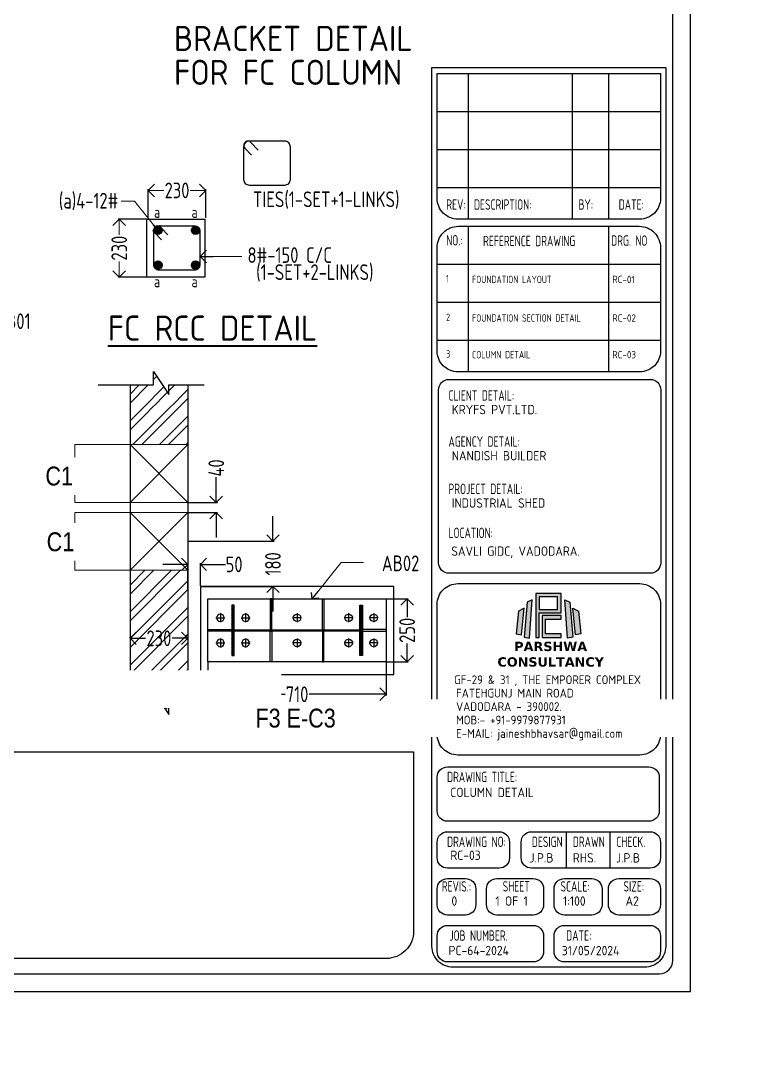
# Model space of a CAD drawing. Header units: inches. Extents: x -605 to 2991212, y -2872845 to 0.
# Drawn here: x 2448571 to 2460147, y -2400162 to -2383831 of the extents above; entities that cross this region are included whole.
import ezdxf
from ezdxf import colors
from ezdxf.entities.mleader import LeaderData, LeaderLine
from ezdxf.math import Vec2, Vec3

# ---------------------------------------------------------------- set-up
doc = ezdxf.new("R2010")
doc.units = ezdxf.units.IN
doc.header["$LTSCALE"] = 600
doc.header["$MEASUREMENT"] = 0
doc.layers.add('lintel', color=2, linetype='Continuous')
for name, color, linetype, lineweight in [('PV_TEXT_ROMANS', 7, 'Continuous', 0), ('rDIMension', 1, 'Continuous', 18), ('rRCC 2', 40, 'Continuous', 15), ('rREINF 1', 1, 'Continuous', 25), ('rREINF 2', 4, 'Continuous', 25), ('rSHEET', 2, 'Continuous', 30), ('rTEXT 5', 6, 'Continuous', 40)]:
    doc.layers.add(name, color=color, linetype=linetype, lineweight=lineweight)
doc.styles.add('DIM', font='geniso.shx', dxfattribs={"width": 0.85})
doc.styles.add('J.P', font='ARIALN.TTF')
doc.styles.get("Standard").update_dxf_attribs({"font": 'arial.ttf'})
doc.styles.add('TEXT3', font='geniso.shx')
doc.styles.add('TEXT3 0.75NA', font='geniso.shx', dxfattribs={"width": 0.75})
doc.styles.add('TEXT5', font='geniso.shx')
doc.dimstyles.new('ST-150', dxfattribs={"dimscale": 75, "dimtxt": 3, "dimasz": 2, "dimexe": 0.18, "dimexo": 0.0625, "dimgap": 0.2, "dimtad": 0, "dimdec": 0, "dimlfac": 2, "dimzin": 0, "dimdsep": 46, "dimtxsty": 'DIM', "dimblk": 'OPEN90', "dimcen": 0.09, "dimclrd": 256, "dimclrt": 7, "dimadec": 0, "dimazin": 0, "dimtfac": 1, "dimtdec": 0, "dimtofl": 0, "dimtmove": 0, "dimatfit": 3, "dimldrblk": 'OPEN90', "dimfxl": 1, "dimtolj": 1, "dimtzin": 0, "dimlwd": -1, "dimarcsym": 0})
doc.dimstyles.new('ST-25', dxfattribs={"dimscale": 100, "dimtxt": 2.5, "dimasz": 2, "dimexe": 0.18, "dimexo": 0.0625, "dimgap": 0.2, "dimtad": 0, "dimdec": 0, "dimlfac": 0.25, "dimzin": 0, "dimdsep": 46, "dimtxsty": 'DIM', "dimblk": 'OPEN90', "dimcen": 0.09, "dimclrd": 256, "dimclrt": 7, "dimadec": 0, "dimazin": 0, "dimtfac": 1, "dimtdec": 0, "dimtofl": 0, "dimtmove": 0, "dimatfit": 3, "dimldrblk": 'OPEN90', "dimfxl": 1, "dimtolj": 1, "dimtzin": 0, "dimlwd": -1, "dimarcsym": 0})
doc.dimstyles.new('ST-50', dxfattribs={"dimscale": 100, "dimtxt": 2.5, "dimasz": 2, "dimexe": 0.18, "dimexo": 0.0625, "dimgap": 0.2, "dimtad": 0, "dimdec": 0, "dimlfac": 0.5, "dimzin": 0, "dimdsep": 46, "dimtxsty": 'DIM', "dimblk": 'OPEN90', "dimcen": 0.09, "dimclrd": 256, "dimclrt": 7, "dimadec": 0, "dimazin": 0, "dimtfac": 1, "dimtdec": 0, "dimtofl": 0, "dimtmove": 0, "dimatfit": 3, "dimldrblk": 'OPEN90', "dimfxl": 1, "dimtolj": 1, "dimtzin": 0, "dimlwd": -1, "dimarcsym": 0})

# ---------------------------------------------------------------- blocks, each defined once
blk = doc.blocks.new('_Open90')
at = {"color": 0, "linetype": 'ByBlock', "lineweight": -2}
for p, q in [((0, 0), (-1, 0)), ((-0.5, 0.5), (0, 0)), ((0, 0), (-0.5, -0.5))]:
    blk.add_line(p, q, dxfattribs=at)
blk = doc.blocks.new('*D892')
at = {"layer": 'Defpoints', "color": 0, "linetype": 'ByBlock'}
for p in [(2450143, -2386994), (2450585, -2386994), (2450585, -2387914)]:
    blk.add_point(p, dxfattribs=at)
at = {"layer": 'rDIMension', "color": 0, "lineweight": -2}
for p, q in [((2450579, -2386994), (2450125, -2386994)), ((2450579, -2387914), (2450125, -2387914))]:
    blk.add_line(p, q, dxfattribs=at)
at = {"layer": 'rDIMension'}
for p, q in [((2450143, -2387194), (2450143, -2387243)), ((2450143, -2387714), (2450143, -2387666))]:
    blk.add_line(p, q, dxfattribs=at)
at = {"layer": 'rDIMension', "linetype": 'ByBlock', "xscale": 200, "yscale": 200, "zscale": 200}
for p, rotation in [((2450143, -2386994), 90), ((2450143, -2387914), 270)]:
    blk.add_blockref('_Open90', p, dxfattribs=dict(at, rotation=rotation))
at = {"layer": 'rDIMension', "color": 7, "linetype": 'ByBlock', "insert": (2450143, -2387454), "char_height": 250, "attachment_point": 5, "rotation": 90, "style": 'DIM'}
blk.add_mtext('\\A1;230', dxfattribs=at)
blk = doc.blocks.new('_DotBlank')
at = {"color": 0, "linetype": 'ByBlock', "lineweight": -2}
blk.add_line((-0.5, 0), (-1, 0), dxfattribs=at)
blk.add_circle((0, 0), 0.5, dxfattribs=at)
blk = doc.blocks.new('*D893')
at = {"layer": 'Defpoints', "color": 0, "linetype": 'ByBlock'}
for p in [(2450603, -2386535), (2450603, -2386976), (2451523, -2386976)]:
    blk.add_point(p, dxfattribs=at)
at = {"layer": 'rDIMension', "color": 0, "lineweight": -2}
for p, q in [((2450603, -2386970), (2450603, -2386517)), ((2451523, -2386970), (2451523, -2386517))]:
    blk.add_line(p, q, dxfattribs=at)
at = {"layer": 'rDIMension'}
for p, q in [((2450803, -2386535), (2450851, -2386535)), ((2451323, -2386535), (2451274, -2386535))]:
    blk.add_line(p, q, dxfattribs=at)
at = {"layer": 'rDIMension', "linetype": 'ByBlock', "xscale": 200, "yscale": 200, "zscale": 200, "rotation": 180}
blk.add_blockref('_Open90', (2450603, -2386535), dxfattribs=at)
at = {"layer": 'rDIMension', "linetype": 'ByBlock', "xscale": 200, "yscale": 200, "zscale": 200}
blk.add_blockref('_Open90', (2451523, -2386535), dxfattribs=at)
at = {"layer": 'rDIMension', "color": 7, "linetype": 'ByBlock', "insert": (2451063, -2386535), "char_height": 250, "attachment_point": 5, "style": 'DIM'}
blk.add_mtext('\\A1;230', dxfattribs=at)
blk = doc.blocks.new('Q')
at = {"linetype": 'Continuous', "ltscale": 0.5}
h = blk.add_hatch(color=10, dxfattribs=at)
h.dxf.hatch_style = 1
h.paths.add_polyline_path([(7.87, 17.31), (7.27, 9.83), (8.41, 9.62), (8.96, 17.82)])
h.paths.add_polyline_path([(17.1, 17.31), (17.7, 9.83), (16.56, 9.62), (16.01, 17.82)])
h = blk.add_hatch(color=152, dxfattribs=at)
h.dxf.hatch_style = 1
h.paths.add_polyline_path([(9.79, 19.18), (9.79, 9.76), (10.5, 9.76), (10.5, 15.05), (15.19, 15.05), (15.19, 19.18)])
h.paths.add_polyline_path([(10.5, 18.5), (10.5, 15.72), (14.45, 15.72), (14.45, 18.5)], flags=16)
h = blk.add_hatch(color=152, dxfattribs=at)
h.dxf.hatch_style = 1
h.paths.add_polyline_path([(6.07, 15.37), (5.53, 10.52), (6.67, 10.29), (7.27, 16.02)])
h.paths.add_polyline_path([(18.9, 15.37), (19.44, 10.52), (18.3, 10.29), (17.7, 16.02)])
h = blk.add_hatch(color=152, dxfattribs=at)
h.dxf.hatch_style = 1
h.paths.add_polyline_path([(11.15, 14.43), (11.15, 9.76), (15.19, 9.76), (15.19, 10.52), (11.87, 10.52), (11.87, 13.69), (15.19, 13.69), (15.19, 14.43)])
at = {"color": 10, "linetype": 'Continuous'}
for points in [[(7.87, 17.31), (7.27, 9.83), (8.41, 9.62), (8.96, 17.82), (7.87, 17.31)], [(17.1, 17.31), (17.7, 9.83), (16.56, 9.62), (16.01, 17.82), (17.1, 17.31)]]:
    blk.add_lwpolyline(points, dxfattribs=at)
at = {"color": 152, "linetype": 'Continuous'}
for points in [[(9.79, 19.18), (9.79, 9.76), (10.5, 9.76), (10.5, 15.05), (15.19, 15.05), (15.19, 19.18), (9.79, 19.18)], [(10.5, 18.5), (10.5, 15.72), (14.45, 15.72), (14.45, 18.5), (10.5, 18.5)], [(6.07, 15.37), (5.53, 10.52), (6.67, 10.29), (7.27, 16.02), (6.07, 15.37)], [(18.9, 15.37), (19.44, 10.52), (18.3, 10.29), (17.7, 16.02), (18.9, 15.37)], [(11.15, 14.43), (11.15, 9.76), (15.19, 9.76), (15.19, 10.52), (11.87, 10.52), (11.87, 13.69), (15.19, 13.69), (15.19, 14.43), (11.15, 14.43)]]:
    blk.add_lwpolyline(points, dxfattribs=at)
at = {"linetype": 'Continuous', "insert": (1.32, 8.82), "char_height": 2, "attachment_point": 1}
blk.add_mtext_dynamic_manual_height_columns('\\pxqc;{\\fVerdana|b1|i0|c0|p34;\\C152;PARSHWA\\PCONSULTANCY }', width=23.282, gutter_width=1, heights=[6.3], dxfattribs=at)
blk = doc.blocks.new('*D921')
at = {"color": 0, "linetype": 'ByBlock', "lineweight": -2}
for p, q in [((2450315, -2393659), (2450315, -2393647)), ((2451235, -2393659), (2451235, -2393647))]:
    blk.add_line(p, q, dxfattribs=at)
at = {"color": 1, "linetype": 'ByBlock'}
for p, q in [((2450515, -2393665), (2450563, -2393665)), ((2451035, -2393665), (2450986, -2393665))]:
    blk.add_line(p, q, dxfattribs=at)
at = {"layer": 'Defpoints', "color": 0, "linetype": 'ByBlock'}
for p in [(2450315, -2393665), (2451235, -2393665), (2451235, -2393665)]:
    blk.add_point(p, dxfattribs=at)
at = {"color": 1, "linetype": 'ByBlock', "xscale": 200, "yscale": 200, "zscale": 200, "rotation": 180}
blk.add_blockref('_Open90', (2450315, -2393665), dxfattribs=at)
at = {"color": 1, "linetype": 'ByBlock', "xscale": 200, "yscale": 200, "zscale": 200}
blk.add_blockref('_Open90', (2451235, -2393665), dxfattribs=at)
at = {"color": 7, "linetype": 'ByBlock', "insert": (2450775, -2393665), "char_height": 250, "attachment_point": 5, "style": 'DIM'}
blk.add_mtext('\\A1;230', dxfattribs=at)
blk = doc.blocks.new('*D922')
at = {"color": 1, "linetype": 'ByBlock'}
for p, q in [((2452591, -2391920), (2452591, -2391720)), ((2452591, -2393038), (2452591, -2393238))]:
    blk.add_line(p, q, dxfattribs=at)
at = {"color": 0, "linetype": 'ByBlock', "lineweight": -2}
for p, q in [((2451241, -2392120), (2452609, -2392120)), ((2451441, -2392838), (2452609, -2392838))]:
    blk.add_line(p, q, dxfattribs=at)
at = {"layer": 'Defpoints', "color": 0, "linetype": 'ByBlock'}
for p in [(2451235, -2392120), (2451435, -2392838), (2452591, -2392838)]:
    blk.add_point(p, dxfattribs=at)
at = {"color": 1, "linetype": 'ByBlock', "xscale": 200, "yscale": 200, "zscale": 200}
for p, rotation in [((2452591, -2392120), 270), ((2452591, -2392838), 90)]:
    blk.add_blockref('_Open90', p, dxfattribs=dict(at, rotation=rotation))
at = {"color": 7, "linetype": 'ByBlock', "insert": (2452591, -2392480), "char_height": 250, "attachment_point": 5, "rotation": 90, "style": 'DIM'}
blk.add_mtext('\\A1;180', dxfattribs=at)
blk = doc.blocks.new('*D923')
at = {"color": 1, "linetype": 'ByBlock'}
for p, q in [((2451035, -2392488), (2450835, -2392488)), ((2451635, -2392488), (2451835, -2392488))]:
    blk.add_line(p, q, dxfattribs=at)
at = {"color": 0, "linetype": 'ByBlock', "lineweight": -2}
for p, q in [((2451235, -2392878), (2451235, -2392470)), ((2451435, -2392832), (2451435, -2392470))]:
    blk.add_line(p, q, dxfattribs=at)
at = {"layer": 'Defpoints', "color": 0, "linetype": 'ByBlock'}
for p in [(2451435, -2392488), (2451435, -2392838), (2451235, -2392884)]:
    blk.add_point(p, dxfattribs=at)
at = {"color": 1, "linetype": 'ByBlock', "xscale": 200, "yscale": 200, "zscale": 200}
blk.add_blockref('_Open90', (2451235, -2392488), dxfattribs=at)
at = {"color": 1, "linetype": 'ByBlock', "xscale": 200, "yscale": 200, "zscale": 200, "rotation": 180}
blk.add_blockref('_Open90', (2451435, -2392488), dxfattribs=at)
at = {"color": 7, "linetype": 'ByBlock', "insert": (2451972, -2392488), "char_height": 250, "attachment_point": 5, "style": 'DIM'}
blk.add_mtext('\\A1;50', dxfattribs=at)
blk = doc.blocks.new('*D924')
at = {"color": 0, "linetype": 'ByBlock', "lineweight": -2}
for p, q in [((2451555, -2394045), (2451555, -2394573)), ((2454395, -2394045), (2454395, -2394573))]:
    blk.add_line(p, q, dxfattribs=at)
at = {"color": 1, "linetype": 'ByBlock'}
for p, q in [((2451755, -2394555), (2452785, -2394555)), ((2454195, -2394555), (2453165, -2394555))]:
    blk.add_line(p, q, dxfattribs=at)
at = {"layer": 'Defpoints', "color": 0, "linetype": 'ByBlock'}
for p in [(2451555, -2394038), (2454395, -2394038), (2454395, -2394555)]:
    blk.add_point(p, dxfattribs=at)
at = {"color": 1, "linetype": 'ByBlock', "xscale": 200, "yscale": 200, "zscale": 200, "rotation": 180}
blk.add_blockref('_Open90', (2451555, -2394555), dxfattribs=at)
at = {"color": 1, "linetype": 'ByBlock', "xscale": 200, "yscale": 200, "zscale": 200}
blk.add_blockref('_Open90', (2454395, -2394555), dxfattribs=at)
at = {"color": 7, "linetype": 'ByBlock', "insert": (2452975, -2394555), "char_height": 250, "attachment_point": 5, "style": 'DIM'}
blk.add_mtext('\\A1;710', dxfattribs=at)
blk = doc.blocks.new('*D925')
at = {"color": 0, "linetype": 'ByBlock', "lineweight": -2}
for p, q in [((2454401, -2393038), (2454746, -2393038)), ((2454401, -2394038), (2454746, -2394038))]:
    blk.add_line(p, q, dxfattribs=at)
at = {"color": 1, "linetype": 'ByBlock'}
for p, q in [((2454728, -2393238), (2454728, -2393327)), ((2454728, -2393838), (2454728, -2393750))]:
    blk.add_line(p, q, dxfattribs=at)
at = {"layer": 'Defpoints', "color": 0, "linetype": 'ByBlock'}
for p in [(2454395, -2393038), (2454728, -2393038), (2454395, -2394038)]:
    blk.add_point(p, dxfattribs=at)
at = {"color": 1, "linetype": 'ByBlock', "xscale": 200, "yscale": 200, "zscale": 200}
for p, rotation in [((2454728, -2393038), 90), ((2454728, -2394038), 270)]:
    blk.add_blockref('_Open90', p, dxfattribs=dict(at, rotation=rotation))
at = {"color": 7, "linetype": 'ByBlock', "insert": (2454728, -2393538), "char_height": 250, "attachment_point": 5, "rotation": 90, "style": 'DIM'}
blk.add_mtext('\\A1;250', dxfattribs=at)
blk = doc.blocks.new('TJYT')
at = {"color": 1}
for points in [[(2361075.7, 115849.4), (2361111.7, 115849.4)], [(2361093.7, 115867.4), (2361093.7, 115831.4)]]:
    blk.add_lwpolyline(points, dxfattribs=at)
blk.add_circle((2361093.7, 115849.4), 15)
blk = doc.blocks.new('FGRTYT')
h = blk.add_hatch()
h.set_pattern_fill('ANSI31', color=256, angle=180, style=0)
h.set_pattern_definition([(225, (196603.9496, 188610.3968), (2.2450640303, -2.2450640303), [])])
h.paths.add_polyline_path([(2360605, 116119.3), (2360605, 115619.3), (2360600, 115619.3), (2360600, 116119.3)])
h.paths.add_polyline_path([(2360502.5, 115609.3), (2360702.5, 115609.3), (2360702.5, 115619.3), (2360502.5, 115619.3)])
h.paths.add_polyline_path([(2360502.5, 116129.3), (2360702.5, 116129.3), (2360702.5, 116119.3), (2360502.5, 116119.3)])
at = {"color": 3}
blk.add_lwpolyline([(2360727.5, 116224.3), (2360727.5, 115514.3), (2360477.5, 115514.3), (2360477.5, 116224.3)], close=True, dxfattribs=at)
at = {"color": 5}
for points in [[(2360605.5, 116129.3), (2360605.5, 116224.3), (2360599.5, 116224.3), (2360599.5, 116129.3)], [(2360600, 115969.9), (2360477.5, 115969.9), (2360477.5, 115975.9), (2360600, 115975.9)], [(2360605, 115969.9), (2360727.5, 115969.9), (2360727.5, 115975.9), (2360605, 115975.9)], [(2360600, 115768.6), (2360477.5, 115768.6), (2360477.5, 115762.6), (2360600, 115762.6)], [(2360605, 115768.6), (2360727.5, 115768.6), (2360727.5, 115762.6), (2360605, 115762.6)], [(2360605.5, 115609.3), (2360605.5, 115514.3), (2360599.5, 115514.3), (2360599.5, 115609.3)]]:
    blk.add_lwpolyline(points, close=True, dxfattribs=at)
at = {"color": 6}
for points in [[(2360502.5, 116129.3), (2360702.5, 116129.3), (2360702.5, 116119.3), (2360502.5, 116119.3)], [(2360605, 116119.3), (2360605, 115619.3), (2360600, 115619.3), (2360600, 116119.3)], [(2360502.5, 115609.3), (2360702.5, 115609.3), (2360702.5, 115619.3), (2360502.5, 115619.3)]]:
    blk.add_lwpolyline(points, close=True, dxfattribs=at)
for p in [(-541.2, 324.9), (-441.2, 324.9), (-541.2, 224.9), (-441.2, 224.9), (-541.2, 19.9), (-441.2, 19.9)]:
    blk.add_blockref('TJYT', p)
at = {"xscale": -1, "rotation": 180}
for p in [(-541.2, 231513.6), (-541.2, 231513.6), (-441.2, 231513.6), (-441.2, 231513.6), (-541.2, 231413.6), (-441.2, 231413.6)]:
    blk.add_blockref('TJYT', p, dxfattribs=at)
blk = doc.blocks.new('*D935')
at = {"color": 1, "linetype": 'ByBlock'}
for p, q in [((2451688, -2391301), (2451688, -2391101)), ((2451688, -2391861), (2451688, -2392061))]:
    blk.add_line(p, q, dxfattribs=at)
at = {"color": 0, "linetype": 'ByBlock', "lineweight": -2}
for p, q in [((2451241, -2391501), (2451706, -2391501)), ((2451241, -2391661), (2451706, -2391661))]:
    blk.add_line(p, q, dxfattribs=at)
at = {"layer": 'Defpoints', "color": 0, "linetype": 'ByBlock'}
for p in [(2451235, -2391501), (2451235, -2391661), (2451688, -2391661)]:
    blk.add_point(p, dxfattribs=at)
at = {"color": 1, "linetype": 'ByBlock', "xscale": 200, "yscale": 200, "zscale": 200}
for p, rotation in [((2451688, -2391501), 270), ((2451688, -2391661), 90)]:
    blk.add_blockref('_Open90', p, dxfattribs=dict(at, rotation=rotation))
at = {"color": 7, "linetype": 'ByBlock', "insert": (2451688, -2390953), "char_height": 250, "attachment_point": 5, "rotation": 90, "style": 'DIM'}
blk.add_mtext('\\A1;40', dxfattribs=at)

msp = doc.modelspace()

# ---------------------------------------------------------------- hatches: boundary and pattern name
at = {"layer": 'rREINF 2'}
h = msp.add_hatch(color=256, dxfattribs=at)
h.dxf.hatch_style = 1
h.paths.add_polyline_path([(2450825.7, -2387171.4, 1), (2450693.7, -2387171.4, 1)])
h = msp.add_hatch(color=256, dxfattribs=at)
h.dxf.hatch_style = 1
h.paths.add_polyline_path([(2451423.8, -2387171.4, 1), (2451291.8, -2387171.4, 1)])
h = msp.add_hatch(color=256, dxfattribs=at)
h.dxf.hatch_style = 1
h.paths.add_polyline_path([(2450825.7, -2387724.6, 1), (2450693.7, -2387724.6, 1)])
h = msp.add_hatch(color=256, dxfattribs=at)
h.dxf.hatch_style = 1
h.paths.add_polyline_path([(2451423.8, -2387724.6, 1), (2451291.8, -2387724.6, 1)])

# ---------------------------------------------------------------- linework, layer by layer
at = {"color": 3, "linetype": 'ByBlock'}
msp.add_lwpolyline([(2451434.7, -2394238.4), (2454514.7, -2394238.4), (2454514.7, -2392838.4), (2451434.7, -2392838.4)], close=True, dxfattribs=at)
at = {"layer": 'lintel', "color": 3, "linetype": 'ByBlock'}
msp.add_lwpolyline([(2451504.8, -2386994.2), (2451504.8, -2387914.2), (2450584.8, -2387914.2), (2450584.8, -2386994.2), (2451504.8, -2386994.2)], dxfattribs=at)
at = {"layer": 'rRCC 2', "color": 6}
for p, q in [((2451234.7, -2390580.8), (2450314.7, -2391500.8)), ((2451234.7, -2391500.8), (2450314.7, -2390580.8)), ((2451234.7, -2391660.8), (2450314.7, -2392580.8)), ((2451234.7, -2392580.8), (2450314.7, -2391660.8))]:
    msp.add_line(p, q, dxfattribs=at)
for points in [[(2451234.7, -2391500.8), (2451234.7, -2390580.8), (2449434.7, -2390580.8), (2449434.7, -2391500.8)], [(2451234.7, -2390580.8), (2450314.7, -2390580.8), (2450314.7, -2391500.8), (2451234.7, -2391500.8)], [(2451234.7, -2392580.8), (2451234.7, -2391660.8), (2449434.7, -2391660.8), (2449434.7, -2392580.8)], [(2451234.7, -2391660.8), (2450314.7, -2391660.8), (2450314.7, -2392580.8), (2451234.7, -2392580.8)]]:
    msp.add_lwpolyline(points, close=True, dxfattribs=at)
at = {"layer": 'rREINF 1'}
for points in [[(2452213.7, -2386449.4), (2452779.1, -2386449.4, 0.4142136), (2452869.1, -2386359.4), (2452869.1, -2385841.9, 0.4142136), (2452779.1, -2385751.9), (2452213.7, -2385751.9, 0.4142136), (2452123.7, -2385841.9), (2452123.7, -2386359.4, 0.4142136)], [(2450777.1, -2387800), (2451342.5, -2387800, 0.4142136), (2451432.5, -2387710), (2451432.5, -2387192.4, 0.4142136), (2451342.5, -2387102.4), (2450777.1, -2387102.4, 0.4142136), (2450687.1, -2387192.4), (2450687.1, -2387710, 0.4142136)]]:
    msp.add_lwpolyline(points, format="xyb", close=True, dxfattribs=at)
for points in [[(2452355.1, -2385892.3), (2452239.4, -2385770.8, 1), (2452144.2, -2385861.4), (2452251, -2385973.5)], [(2450918.5, -2387242.9), (2450802.7, -2387121.4, 1), (2450707.6, -2387212), (2450814.4, -2387324.1)]]:
    msp.add_lwpolyline(points, format="xyb", dxfattribs=at)
at = {"layer": 'rREINF 2'}
for centre in [(2450759.7, -2387171.4), (2451357.8, -2387171.4), (2450759.7, -2387724.6), (2451357.8, -2387724.6)]:
    msp.add_circle(centre, 66, dxfattribs=at)
at = {"layer": 'rSHEET'}
for p, q in [((2455701.8, -2384676.6), (2455701.8, -2386992.2)), ((2457355.8, -2384676.6), (2457355.8, -2386992.2)), ((2457934.7, -2384676.6), (2457934.7, -2386992.2)), ((2458761.7, -2385283.1), (2455205.6, -2385283.1)), ((2458761.7, -2385889.5), (2455205.6, -2385889.5)), ((2458761.7, -2386496), (2455205.6, -2386496)), ((2455701.8, -2387106.6), (2455701.8, -2389422.2)), ((2457934.7, -2387106.6), (2457934.7, -2389422.2)), ((2458761.7, -2387713.1), (2455205.6, -2387713.1)), ((2458761.7, -2388319.6), (2455205.6, -2388319.6)), ((2458761.7, -2388926), (2455205.6, -2388926)), ((2457258.4, -2396743), (2457258.4, -2397323.9)), ((2457954.2, -2396743), (2457954.2, -2397323.9))]:
    msp.add_line(p, q, dxfattribs=at)
for points in [[(2455122.9, -2384580.5), (2458844.4, -2384580.5), (2458844.4, -2398568.2, -0.4142136), (2458513.6, -2398899), (2455453.7, -2398899, -0.4142136), (2455122.9, -2398568.2)], [(2458761.7, -2384676.6), (2458761.7, -2386661.4, -0.4142136), (2458430.9, -2386992.2), (2455536.4, -2386992.2, -0.4142136), (2455205.6, -2386661.4), (2455205.6, -2384676.6)], [(2458761.7, -2387444.1), (2458761.7, -2389091.4, -0.4142136), (2458430.9, -2389422.2), (2455536.4, -2389422.2, -0.4142136), (2455205.6, -2389091.4), (2455205.6, -2387444.1, -0.4142136), (2455543.1, -2387106.6), (2458424.3, -2387106.6, -0.4142136)], [(2458600.1, -2392628.5), (2455394.2, -2392628.5, -0.4142136), (2455228.8, -2392463.1), (2455228.8, -2389708.1, -0.4142136), (2455394.2, -2389542.8), (2458600.1, -2389542.8, -0.4142136), (2458765.5, -2389708.1), (2458765.5, -2392463.1, -0.4142136)], [(2455536.4, -2392793.9), (2458430.9, -2392793.9, -0.4142136), (2458761.7, -2393124.7), (2458761.7, -2395192.2, -0.4142136), (2458430.9, -2395523), (2455536.4, -2395523, -0.4142136), (2455205.6, -2395192.2), (2455205.6, -2393124.7, -0.4142136)], [(2430282.1, -2395470), (2454829.8, -2395470), (2454829.8, -2398327.6, -0.4142136), (2454396, -2398761.4), (2430715.9, -2398761.4, -0.4142136), (2430282.1, -2398327.6)], [(2458576.3, -2396577.6), (2455371, -2396577.6, -0.4142136), (2455205.6, -2396412.2), (2455205.6, -2395876.8, -0.4142136), (2455371, -2395711.4), (2458576.3, -2395711.4, -0.4142136), (2458741.7, -2395876.8), (2458741.7, -2396412.2, -0.4142136)], [(2456191.5, -2397323.9), (2455371, -2397323.9, -0.4142136), (2455205.6, -2397158.5), (2455205.6, -2396908.4, -0.4142136), (2455371, -2396743), (2456191.5, -2396743, -0.4142136), (2456356.9, -2396908.4), (2456356.9, -2397158.5, -0.4142136)], [(2458596.3, -2397323.9), (2456708.9, -2397323.9, -0.4142136), (2456543.5, -2397158.5), (2456543.5, -2396908.4, -0.4142136), (2456708.9, -2396743), (2458596.3, -2396743, -0.4142136), (2458761.7, -2396908.4), (2458761.7, -2397158.5, -0.4142136)], [(2455371, -2397489.3), (2455655.6, -2397489.3, -0.4142136), (2455821, -2397654.7), (2455821, -2397904.7, -0.4142136), (2455655.6, -2398070.1), (2455371, -2398070.1, -0.4142136), (2455205.6, -2397904.7), (2455205.6, -2397654.7, -0.4142136)], [(2456156.4, -2397489.3), (2456735.6, -2397489.3, -0.4142136), (2456901, -2397654.7), (2456901, -2397904.7, -0.4142136), (2456735.6, -2398070.1), (2456156.4, -2398070.1, -0.4142136), (2455991, -2397904.7), (2455991, -2397654.7, -0.4142136)], [(2457231.8, -2397489.3), (2457665.9, -2397489.3, -0.4142136), (2457831.3, -2397654.7), (2457831.3, -2397904.7, -0.4142136), (2457665.9, -2398070.1), (2457231.8, -2398070.1, -0.4142136), (2457066.4, -2397904.7), (2457066.4, -2397654.7, -0.4142136)], [(2458097.8, -2397489.3), (2458596.3, -2397489.3, -0.4142136), (2458761.7, -2397654.7), (2458761.7, -2397904.7, -0.4142136), (2458596.3, -2398070.1), (2458097.8, -2398070.1, -0.4142136), (2457932.4, -2397904.7), (2457932.4, -2397654.7, -0.4142136)], [(2456735.6, -2398816.3), (2455371, -2398816.3, -0.4142136), (2455205.6, -2398650.9), (2455205.6, -2398400.9, -0.4142136), (2455371, -2398235.5), (2456735.6, -2398235.5, -0.4142136), (2456901, -2398400.9), (2456901, -2398650.9, -0.4142136)], [(2458596.3, -2398816.3), (2457231.8, -2398816.3, -0.4142136), (2457066.4, -2398650.9), (2457066.4, -2398400.9, -0.4142136), (2457231.8, -2398235.5), (2458596.3, -2398235.5, -0.4142136), (2458761.7, -2398400.9), (2458761.7, -2398650.9, -0.4142136)]]:
    msp.add_lwpolyline(points, format="xyb", close=True, dxfattribs=at)

# ---------------------------------------------------------------- block references
at = {"linetype": 'Continuous', "xscale": 74.11533090016803, "yscale": 74.11533090016803, "zscale": 74.11533090016803}
msp.add_blockref('Q', (2456052.9, -2394373.4), dxfattribs=at)
at = {"xscale": 4, "yscale": 4, "zscale": 4, "rotation": 270}
msp.add_blockref('FGRTYT', (1989497.7, 7048871.6), dxfattribs=at)

# ---------------------------------------------------------------- texts
at = {"layer": 'PV_TEXT_ROMANS', "char_height": 300, "width": 12049.078, "attachment_point": 1, "style": 'J.P', "bg_fill": 2}
for s, insert in [('\\pxqc;F4 A-C4', (2439393.4, -2384314.6)), ('\\pxqc;F3 A-C3', (2439685.9, -2389511.8))]:
    msp.add_mtext(s, dxfattribs=dict(at, insert=insert))
at = {"layer": 'rDIMension', "color": 7, "attachment_point": 6, "style": 'DIM'}
for s, insert, char_height in [('\\A1;TIES(1-SET+1-LINKS)', (2454605.7, -2386689.1), 250), ('\\A1;a', (2450793.5, -2386881.8), 180), ('\\A1;a', (2451390.8, -2386881.8), 180), ('\\A1;8#-150 C/C ', (2453529.4, -2387564.4), 250), ('\\A1;(1-SET+2-LINKS)', (2454191.6, -2387848.6), 250), ('\\A1;a', (2450793.5, -2387986.9), 180), ('\\A1;a', (2451390.8, -2387986.9), 180)]:
    msp.add_mtext(s, dxfattribs=dict(at, insert=insert, char_height=char_height))
at = {"layer": 'rSHEET', "style": 'TEXT3 0.75NA', "width": 0.75}
for s, height, p in [('REV:', 165.4, (2455350.6, -2386842.6)), ('DESCRIPTION:', 165.399, (2455791.5, -2386842.6)), ('BY:', 165.4, (2457457, -2386842.6)), ('DATE:', 165.4, (2458096.8, -2386842.6)), ('NO.:', 165.4, (2455350.6, -2387410.9)), ('REFERENCE DRAWING', 165.399, (2455936.2, -2387423)), ('DRG. NO', 165.4, (2457976.2, -2387416.9)), ('1', 116.9, (2455347.3, -2387998.6)), ('FOUNDATION LAYOUT', 116.949, (2455760.4, -2388010.5)), ('CLIENT DETAIL:', 165.399, (2455385.7, -2389881)), ('AGENCY DETAIL:', 165.399, (2455385.7, -2390616.3)), ('PROJECT DETAIL:', 165.399, (2455385.7, -2391368.8)), ('LOCATION:', 165.4, (2455385.7, -2392069.4)), ('DRAWING TITLE:', 165.399, (2455362.6, -2395954.5)), ('DRAWING NO:', 165.399, (2455362.6, -2396986.2)), ('DESIGN', 165.4, (2456712.5, -2396986.2)), ('DRAWN', 165.4, (2457366.1, -2396986.2)), ('CHECK.', 165.4, (2458057.7, -2396986.2)), ('REVIS.:', 165.4, (2455279.7, -2397696)), ('SHEET', 165.4, (2456249.4, -2397696)), ('SCALE:', 165.4, (2457169.6, -2397696)), ('SIZE:', 165.4, (2458172.2, -2397696)), ('JOB NUMBER.', 165.399, (2455400, -2398478.6)), ('DATE:', 165.4, (2457260.7, -2398478.6))]:
    msp.add_text(s, height=height, dxfattribs=at).set_placement(p)
at = {"layer": 'rSHEET'}
for s, height, style, p in [('RC-01', 116.95, 'TEXT3 0.75NA', (2457993.3, -2388010.5)), ('KRYFS PVT.LTD.', 148.859, 'TEXT3', (2455438.4, -2390098.1)), ('NANDISH BUILDER', 148.859, 'TEXT3', (2455438.4, -2390833.3)), ('INDUSTRIAL SHED', 148.859, 'TEXT3', (2455438.4, -2391585.8)), ('SAVLI GIDC, VADODARA.', 148.859, 'TEXT3', (2455431.2, -2392351.5)), ('COLUMN DETAIL', 148.859, 'TEXT3', (2455415.3, -2396192)), ('RC-03', 148.86, 'TEXT3', (2455415.3, -2397192.7)), ('J.P.B', 148.86, 'TEXT3', (2456674.2, -2397233.6)), ('RHS.', 148.86, 'TEXT3', (2457366, -2397233.6)), ('J.P.B', 148.86, 'TEXT3', (2458052.5, -2397233.6)), ('0', 148.9, 'TEXT3', (2455433.3, -2397921.1)), ('1 OF 1', 148.86, 'TEXT3', (2456133, -2397921.1)), ('1:100', 148.86, 'TEXT3', (2457209.1, -2397921.1)), ('A2', 148.86, 'TEXT3', (2458205.6, -2397921.1)), ('PC-64-2024', 148.86, 'TEXT3', (2455387.4, -2398708.8)), ('31/05/2024', 148.86, 'TEXT3', (2457190.4, -2398710.8))]:
    msp.add_text(s, height=height, dxfattribs=dict(at, style=style)).set_placement(p)
at = {"layer": 'rSHEET', "color": 2, "style": 'TEXT3 0.75NA', "width": 0.75}
for s, height, p in [('2', 116.9, (2455347.3, -2388613.1)), ('FOUNDATION SECTION DETAIL', 116.949, (2455760.4, -2388625))]:
    msp.add_text(s, height=height, dxfattribs=at).set_placement(p)
at = {"layer": 'rSHEET', "color": 2, "style": 'TEXT3 0.75NA'}
msp.add_text('RC-02', height=116.95, dxfattribs=at).set_placement((2457993.3, -2388625))
at = {"layer": 'rSHEET', "color": 1, "style": 'TEXT3 0.75NA', "width": 0.75}
for s, height, p in [('3', 116.9, (2455347.3, -2389196.7)), ('COLUMN DETAIL', 116.949, (2455760.4, -2389208.5))]:
    msp.add_text(s, height=height, dxfattribs=at).set_placement(p)
at = {"layer": 'rSHEET', "color": 1, "style": 'TEXT3 0.75NA'}
msp.add_text('RC-03', height=116.95, dxfattribs=at).set_placement((2457993.3, -2389208.5))
at = {"layer": 'rSHEET', "lineweight": 13, "style": 'TEXT3'}
for s, p in [('GF-29 & 31 , THE EMPORER COMPLEX', (2455475.4, -2394393.6)), ('FATEHGUNJ MAIN ROAD', (2455507.5, -2394607.5)), ('VADODARA - 390002.', (2455507.5, -2394821.4)), ('MOB:- +91-9979877931', (2455507.5, -2395035.3)), ('E-MAIL: jaineshbhavsar@gmail.com', (2455507.5, -2395249.2))]:
    msp.add_text(s, height=139.358, dxfattribs=at).set_placement(p)
at = {"layer": 'rTEXT 5', "insert": (2449961.4, -2388526.6), "char_height": 400, "attachment_point": 1, "style": 'TEXT5'}
msp.add_mtext_dynamic_manual_height_columns('{\\LFC RCC DETAIL}', width=3371.515, gutter_width=0, heights=[619], dxfattribs=at)

# ---------------------------------------------------------------- dimensions: what is measured, and where the dimension line sits
at = {"color": 1, "linetype": 'ByBlock'}
for base, p1, p2, picture, middle in [((2451687.8, -2391660.8), (2451234.7, -2391500.8), (2451234.7, -2391660.8), '*D935', (2451687.8, -2390953.2)), ((2452591, -2392838.4), (2451234.7, -2392119.8), (2451434.7, -2392838.4), '*D922', (2452591, -2392479.6))]:
    dim = msp.add_linear_dim(base=base, p1=p1, p2=p2, angle=90, dimstyle='ST-25', override={"dimblk": 'Open90', "dimclrd": 1}, dxfattribs=at)
    dim.commit()
    dim.dimension.update_dxf_attribs({"geometry": picture, "text_midpoint": middle, "dimtype": 160})
for base, p1, p2, picture, middle in [((2451434.7, -2392487.6), (2451234.7, -2392884.4), (2451434.7, -2392838.4), '*D923', (2451971.6, -2392487.6)), ((2451234.7, -2393664.9), (2450314.7, -2393664.9), (2451234.7, -2393664.9), '*D921', (2450774.7, -2393664.9))]:
    dim = msp.add_linear_dim(base=base, p1=p1, p2=p2, dimstyle='ST-25', override={"dimblk": 'Open90', "dimclrd": 1}, dxfattribs=at)
    dim.commit()
    dim.dimension.update_dxf_attribs({"geometry": picture, "text_midpoint": middle})
dim = msp.add_linear_dim(base=(2454728.4, -2393038.4), p1=(2454394.7, -2394038.4), p2=(2454394.7, -2393038.4), angle=90, dimstyle='ST-25', override={"dimblk": 'Open90', "dimclrd": 1}, dxfattribs=at)
dim.commit()
dim.dimension.update_dxf_attribs({"geometry": '*D925', "text_midpoint": (2454728.4, -2393538.4)})
at = {"layer": 'rDIMension'}
for base, p1, p2, angle, picture, middle in [((2450602.7, -2386534.7), (2451522.7, -2386976.2), (2450602.7, -2386976.2), 180, '*D893', (2451062.7, -2386534.7)), ((2450143.3, -2386994.2), (2450584.8, -2387914.2), (2450584.8, -2386994.2), 90, '*D892', (2450143.3, -2387454.2))]:
    dim = msp.add_linear_dim(base=base, p1=p1, p2=p2, angle=angle, dimstyle='ST-25', dxfattribs=at)
    dim.commit()
    dim.dimension.update_dxf_attribs({"geometry": picture, "text_midpoint": middle})

# ---------------------------------------------------------------- leaders
msp.add_leader([(2451431.2, -2387587.1), (2452096.5, -2387587.1)], dimstyle='ST-50', dxfattribs=at)
at = {"layer": 'rRCC 2'}
msp.add_leader([(2450777.1, -2387192.4), (2450388.6, -2386706.3), (2450174.1, -2386706.3)], dimstyle='ST-150', dxfattribs=at)
at = {"layer": 'rRCC 2', "annotation_type": 0, "has_hookline": 1, "hookline_direction": 0}
msp.add_leader([(2453216.5, -2393038.4), (2453676.7, -2392458.4), (2454034.9, -2392458.4)], dimstyle='ST-150', dxfattribs=at)

# ---------------------------------------------------------------- next in the draw order: hatches: boundary and pattern name
at = {"linetype": 'ByBlock', "transparency": 33554687}
h = msp.add_hatch(dxfattribs=at)
h.set_pattern_fill('ANSI32', color=8, scale=800)
h.set_pattern_definition([(45, (-2441100.08, 2023342.5), (-212.132034, 212.132034), []), (45, (-2440958.66, 2023342.5), (-212.132034, 212.132034), [])])
h.paths.add_polyline_path([(2450314.7, -2390580.8), (2451234.7, -2390580.8), (2451234.7, -2389630.3), (2450934.7, -2389630.3), (2450934.7, -2389782.3), (2450690.9, -2389418.7), (2450690.9, -2389630.3), (2450314.7, -2389630.3)])

# ---------------------------------------------------------------- next in the draw order: linework, layer by layer
at = {"color": 8, "linetype": 'ByBlock'}
msp.add_lwpolyline([(2449807.2, -2389630.3), (2450690.9, -2389630.3), (2450690.9, -2389418.7), (2450934.7, -2389782.3), (2450934.7, -2389630.3), (2451493.3, -2389630.3)], dxfattribs=at)
at = {"layer": 'rSHEET'}
msp.add_lwpolyline([(2429763, -2399284.4), (2459238, -2399284.4), (2459238, -2378443.5), (2429763, -2378443.5)], close=True, dxfattribs=at)
msp.add_lwpolyline([(2430254.2, -2399004.2), (2458746.8, -2399004.2, 0.4142136), (2458957.3, -2398793.7), (2458957.3, -2378934.2, 0.4142136), (2458746.8, -2378723.6), (2430254.2, -2378723.6, 0.4142136), (2430043.7, -2378934.2), (2430043.7, -2398793.7, 0.4142136)], format="xyb", close=True, dxfattribs=at)

# ---------------------------------------------------------------- next in the draw order: texts
at = {"layer": 'rTEXT 5', "char_height": 400, "attachment_point": 4, "style": 'TEXT5'}
for s, insert in [('\\A1;BRACKET DETAIL', (2451015.4, -2384116.4)), ('\\A1;FOR FC COLUMN ', (2451016.4, -2384655.5))]:
    msp.add_mtext(s, dxfattribs=dict(at, insert=insert))

# ---------------------------------------------------------------- next in the draw order: leaders
at = {"layer": 'rRCC 2', "color": 7}
ml = msp.add_multileader_mtext('Standard', dxfattribs=at)
ml.set_content('\\A1;\\W0.85;(a)4-12# ', color=7, style='TEXT3')
ml.set_leader_properties(color=256, linetype='ByLayer', lineweight=-1)
ml.set_arrow_properties(name='DOTBLANK')
ml.build(insert=Vec2(0, 0))
ml.multileader.update_dxf_attribs({"text_top_attachment_type": 0, "text_bottom_attachment_type": 0, "dogleg_length": 7.47, "arrow_head_size": 187.5, "scale": 75})
ctx = ml.context
ctx.base_point, ctx.scale, ctx.char_height, ctx.arrow_head_size, ctx.landing_gap_size, ctx.plane_origin = Vec3(2449102.6, -2386705.8), 75, 250, 187.5, 6.75, Vec3(2444752.6, -2386753.7)
ctx.text_align_type = 2
notes = []
notes.append((ctx, [(0, (0, 0, 0), (0, 0), (1, 0), 1, [])]))
ctx.mtext.insert, ctx.mtext.alignment, ctx.mtext.flow_direction = Vec3(2450129.2, -2386574.5), 3, 5
for ctx, leaders in notes:
    for number, flags, end, landing, length, lines in leaders:
        leader = LeaderData()
        leader.index, (leader.has_last_leader_line, leader.has_dogleg_vector, leader.attachment_direction) = number, flags
        leader.last_leader_point, leader.dogleg_vector, leader.dogleg_length = Vec3(end), Vec3(landing), length
        for number, points, colour, breaks in lines:
            line = LeaderLine()
            line.index, line.vertices, line.color, line.breaks = number, Vec3.list(points), colors.encode_raw_color(colour), breaks
            leader.lines.append(line)
        ctx.leaders.append(leader)

# ---------------------------------------------------------------- next in the draw order: texts
at = {"layer": 'PV_TEXT_ROMANS', "char_height": 300, "attachment_point": 1, "style": 'J.P', "bg_fill": 2}
for s, insert, width in [('\\pxqc;C1', (2448721.4, -2390931.9), 930.754), ('\\pxqc;C1', (2448741.6, -2391977.8), 930.754), ('\\pxqc;F3 E-C3', (2446927.2, -2394785.3), 12049.078)]:
    msp.add_mtext(s, dxfattribs=dict(at, insert=insert, width=width))
at = {"layer": 'rDIMension', "color": 7, "char_height": 250, "attachment_point": 4, "style": 'DIM', "bg_fill": 2}
for s, insert in [('\\pxqc;AB01', (2448170.4, -2388617.5)), ('\\pxqc;AB02', (2454325.9, -2392471.4))]:
    msp.add_mtext(s, dxfattribs=dict(at, insert=insert))

# ---------------------------------------------------------------- next in the draw order: hatches: boundary and pattern name
at = {"linetype": 'ByBlock', "transparency": 33554687}
h = msp.add_hatch(dxfattribs=at)
h.set_pattern_fill('ANSI32', color=8, scale=800)
h.set_pattern_definition([(45, (-2441100.08, 2022422.5), (-212.132034, 212.132034), []), (45, (-2440958.66, 2022422.5), (-212.132034, 212.132034), [])])
h.paths.add_polyline_path([(2450314.7, -2392580.8), (2451234.7, -2392580.8), (2451234.7, -2394725.2), (2450934.7, -2394725.2), (2450934.7, -2394877.2), (2450690.9, -2394513.5), (2450690.9, -2394725.2), (2450314.7, -2394725.2)])

# ---------------------------------------------------------------- next in the draw order: linework, layer by layer
at = {"color": 8, "linetype": 'ByBlock'}
for points in [[(2450314.7, -2389630.3), (2450314.7, -2394725.2)], [(2451234.7, -2389630.3), (2451234.7, -2394725.2)], [(2449807.2, -2394725.2), (2450690.9, -2394725.2), (2450690.9, -2394513.5), (2450934.7, -2394877.2), (2450934.7, -2394725.2), (2451493.3, -2394725.2)]]:
    msp.add_lwpolyline(points, dxfattribs=at)

# ---------------------------------------------------------------- next in the draw order: dimensions: what is measured, and where the dimension line sits
at = {"color": 1, "linetype": 'ByBlock'}
dim = msp.add_linear_dim(base=(2454394.7, -2394554.9), p1=(2451554.7, -2394038.4), p2=(2454394.7, -2394038.4), dimstyle='ST-25', override={"dimblk": 'Open90', "dimclrd": 1}, dxfattribs=at)
dim.commit()
dim.dimension.update_dxf_attribs({"geometry": '*D924', "text_midpoint": (2452974.7, -2394554.9)})

# ---------------------------------------------------------------- next in the draw order: texts
at = {"layer": 'PV_TEXT_ROMANS', "insert": (2440526.9, -2394325.5), "char_height": 300, "width": 12049.078, "attachment_point": 1, "style": 'J.P', "bg_fill": 2}
msp.add_mtext('\\pxqc;F3 D-C3', dxfattribs=at)

# ---------------------------------------------------------------- next in the draw order: leaders
at = {"layer": 'rRCC 2', "color": 7}
ml = msp.add_multileader_mtext('Standard', dxfattribs=at)
ml.set_content('\\A1;\\W0.85;(a)4-12# ', color=7, style='TEXT3')
ml.set_leader_properties(color=256, linetype='ByLayer', lineweight=-1)
ml.set_arrow_properties(name='DOTBLANK')
ml.build(insert=Vec2(0, 0))
ml.multileader.update_dxf_attribs({"text_top_attachment_type": 0, "text_bottom_attachment_type": 0, "dogleg_length": 7.47, "arrow_head_size": 187.5, "scale": 75})
ctx = ml.context
ctx.base_point, ctx.scale, ctx.char_height, ctx.arrow_head_size, ctx.landing_gap_size, ctx.plane_origin = Vec3(2474235.5, -2625457.1), 75, 250, 187.5, 6.75, Vec3(2469885.5, -2625505)
ctx.text_align_type = 2
notes = []
notes.append((ctx, [(0, (0, 0, 0), (0, 0), (1, 0), 1, [])]))
ctx.mtext.insert, ctx.mtext.alignment, ctx.mtext.flow_direction = Vec3(2475262.2, -2625325.8), 3, 5
for ctx, leaders in notes:
    for number, flags, end, landing, length, lines in leaders:
        leader = LeaderData()
        leader.index, (leader.has_last_leader_line, leader.has_dogleg_vector, leader.attachment_direction) = number, flags
        leader.last_leader_point, leader.dogleg_vector, leader.dogleg_length = Vec3(end), Vec3(landing), length
        for number, points, colour, breaks in lines:
            line = LeaderLine()
            line.index, line.vertices, line.color, line.breaks = number, Vec3.list(points), colors.encode_raw_color(colour), breaks
            leader.lines.append(line)
        ctx.leaders.append(leader)

doc.saveas('drawing.dxf')
